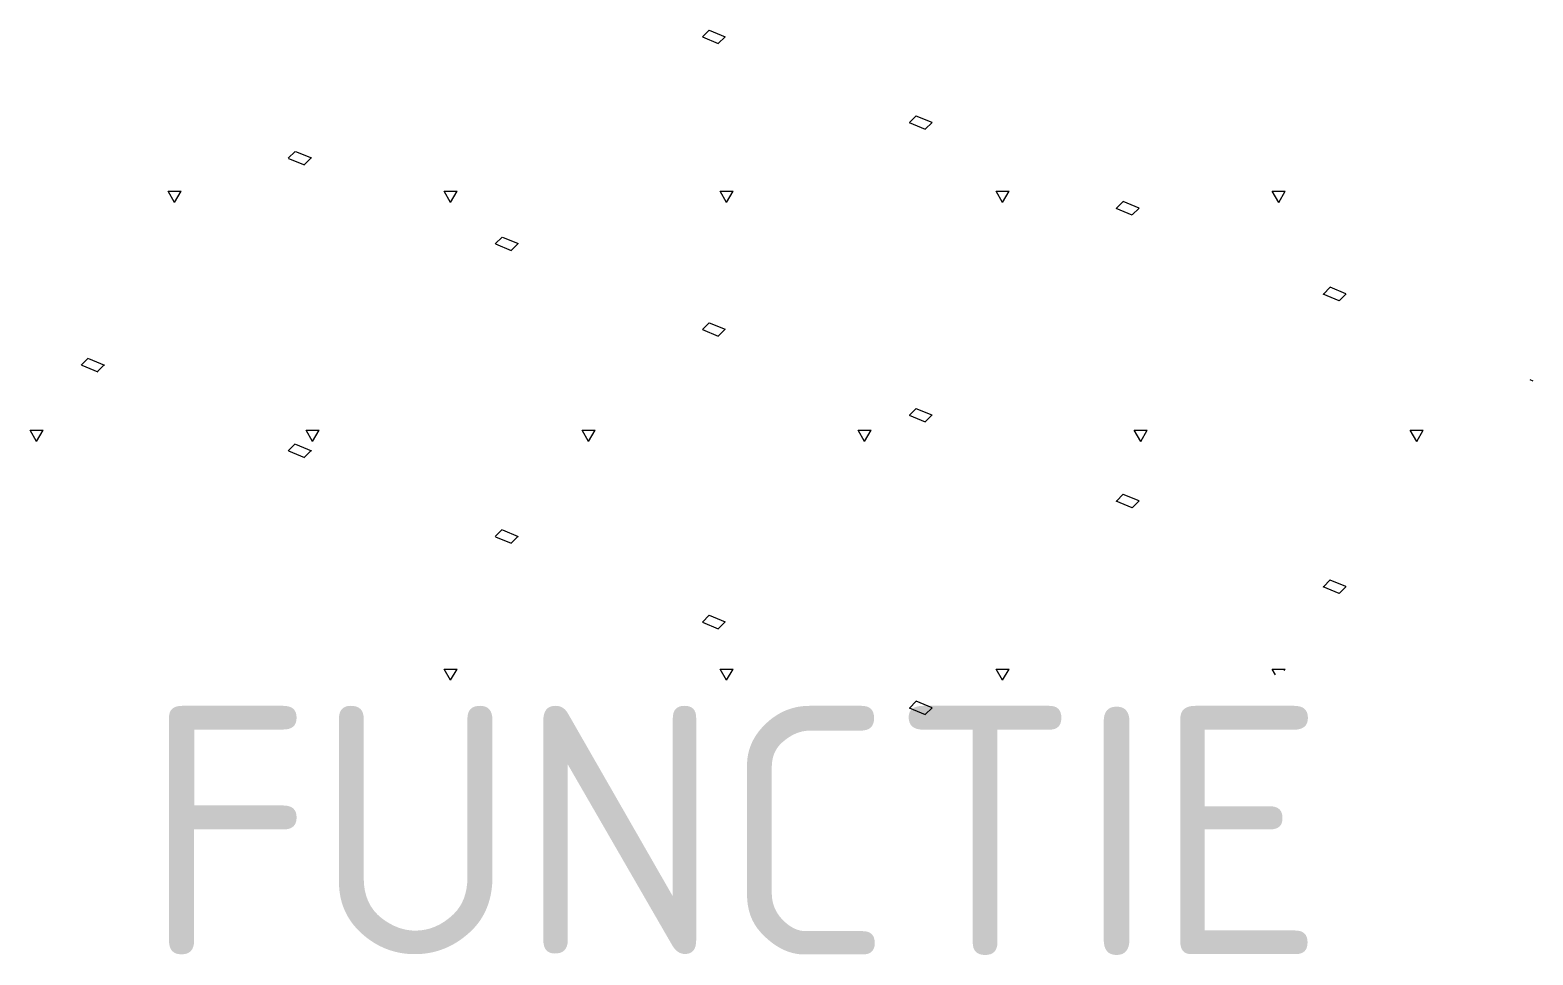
# Model space of a CAD drawing. Extents: x -5 to 5.9, y -4.5 to 2.2.
import ezdxf
from ezdxf.enums import TextEntityAlignment as Align

# ---------------------------------------------------------------- set-up
doc = ezdxf.new("R2010")
doc.units = 0
doc.styles.add('NLCS-ISO', font='NLCS-ISO.ttf')

msp = doc.modelspace()

# ---------------------------------------------------------------- linework, layer by layer
at = {"ltscale": 0.1}
for p, q in [((-0.115, 2.169), (-0.065, 2.219)), ((-0.065, 2.219), (0.05, 2.171)), ((-0.115, 2.169), (0, 2.121)), ((0, 2.121), (0.05, 2.171)), ((1.383, 1.548), (1.499, 1.501)), ((1.385, 1.548), (1.435, 1.598)), ((1.433, 1.598), (1.549, 1.551)), ((1.5, 1.5), (1.55, 1.55)), ((-3.115, 1.29), (-3.065, 1.34)), ((-3.063, 1.339), (-2.948, 1.292)), ((-3.113, 1.289), (-2.998, 1.242)), ((-3, 1.243), (-2.95, 1.293)), ((-3.939, 0.97), (-3.986, 1.051)), ((-3.986, 1.051), (-3.892, 1.051)), ((-3.939, 0.97), (-3.892, 1.051)), ((-1.939, 0.97), (-1.986, 1.051)), ((-1.986, 1.051), (-1.892, 1.051)), ((-1.939, 0.97), (-1.892, 1.051)), ((0.061, 0.97), (0.014, 1.051)), ((0.014, 1.051), (0.108, 1.051)), ((0.061, 0.97), (0.108, 1.051)), ((2.061, 0.97), (2.014, 1.051)), ((2.014, 1.051), (2.108, 1.051)), ((2.061, 0.97), (2.108, 1.051)), ((4.061, 0.97), (4.014, 1.051)), ((4.014, 1.051), (4.108, 1.051)), ((4.061, 0.97), (4.108, 1.051)), ((2.882, 0.928), (2.998, 0.88)), ((2.885, 0.927), (2.935, 0.977)), ((2.932, 0.978), (3.048, 0.93)), ((3, 0.879), (3.05, 0.929)), ((-1.615, 0.669), (-1.565, 0.719)), ((-1.614, 0.669), (-1.499, 0.621)), ((-1.564, 0.719), (-1.449, 0.671)), ((-1.5, 0.621), (-1.45, 0.671)), ((4.385, 0.305), (4.435, 0.355)), ((4.431, 0.357), (4.546, 0.309)), ((4.381, 0.307), (4.496, 0.259)), ((4.5, 0.257), (4.55, 0.307)), ((-0.115, 0.048), (-0.065, 0.098)), ((-0.115, 0.048), (0, 0)), ((-0.065, 0.098), (0.05, 0.05)), ((0, 0), (0.05, 0.05)), ((-4.615, -0.21), (-4.565, -0.16)), ((-4.612, -0.211), (-4.496, -0.259)), ((-4.562, -0.161), (-4.446, -0.209)), ((-4.5, -0.257), (-4.45, -0.207)), ((5.88, -0.314), (5.903, -0.324)), ((1.385, -0.573), (1.435, -0.523)), ((1.433, -0.523), (1.549, -0.571)), ((1.383, -0.573), (1.499, -0.621)), ((1.5, -0.621), (1.55, -0.571)), ((-4.939, -0.762), (-4.986, -0.681)), ((-4.986, -0.681), (-4.892, -0.681)), ((-4.939, -0.762), (-4.892, -0.681)), ((-2.939, -0.762), (-2.986, -0.681)), ((-2.986, -0.681), (-2.892, -0.681)), ((-2.939, -0.762), (-2.892, -0.681)), ((-0.939, -0.762), (-0.986, -0.681)), ((-0.986, -0.681), (-0.892, -0.681)), ((-0.939, -0.762), (-0.892, -0.681)), ((1.061, -0.762), (1.014, -0.681)), ((1.014, -0.681), (1.108, -0.681)), ((1.061, -0.762), (1.108, -0.681)), ((3.061, -0.762), (3.014, -0.681)), ((3.014, -0.681), (3.108, -0.681)), ((3.061, -0.762), (3.108, -0.681)), ((5.061, -0.762), (5.014, -0.681)), ((5.014, -0.681), (5.108, -0.681)), ((5.061, -0.762), (5.108, -0.681)), ((-3.115, -0.831), (-3.065, -0.781)), ((-3.113, -0.832), (-2.998, -0.88)), ((-3.063, -0.782), (-2.948, -0.83)), ((-3, -0.879), (-2.95, -0.829)), ((2.882, -1.194), (2.998, -1.242)), ((2.885, -1.195), (2.935, -1.145)), ((2.932, -1.144), (3.048, -1.192)), ((3, -1.243), (3.05, -1.193)), ((-1.615, -1.452), (-1.565, -1.402)), ((-1.564, -1.403), (-1.449, -1.451)), ((-1.614, -1.453), (-1.499, -1.501)), ((-1.5, -1.5), (-1.45, -1.45)), ((4.381, -1.815), (4.496, -1.862)), ((4.385, -1.816), (4.435, -1.766)), ((4.431, -1.765), (4.546, -1.812)), ((4.5, -1.864), (4.55, -1.814)), ((-0.115, -2.073), (-0.065, -2.023)), ((-0.065, -2.023), (0.05, -2.071)), ((-0.115, -2.073), (0, -2.121)), ((0, -2.121), (0.05, -2.071)), ((-1.939, -2.494), (-1.986, -2.413)), ((-1.986, -2.413), (-1.892, -2.413)), ((-1.939, -2.494), (-1.892, -2.413)), ((0.061, -2.494), (0.014, -2.413)), ((0.014, -2.413), (0.108, -2.413)), ((0.061, -2.494), (0.108, -2.413)), ((2.061, -2.494), (2.014, -2.413)), ((2.014, -2.413), (2.108, -2.413)), ((2.061, -2.494), (2.108, -2.413)), ((4.038, -2.455), (4.014, -2.413)), ((4.014, -2.413), (4.108, -2.413)), ((4.101, -2.424), (4.108, -2.413)), ((1.383, -2.694), (1.499, -2.742)), ((1.385, -2.695), (1.435, -2.645)), ((1.433, -2.644), (1.549, -2.692)), ((1.5, -2.743), (1.55, -2.693))]:
    msp.add_line(p, q, dxfattribs=at)

# ---------------------------------------------------------------- texts
at = {"style": 'NLCS-ISO', "flags": 1}
msp.add_attdef('FUNCTIE', text='', height=1.8, dxfattribs=at).set_placement((0.116, -3.585), align=Align.MIDDLE_CENTER)

doc.saveas('drawing.dxf')
